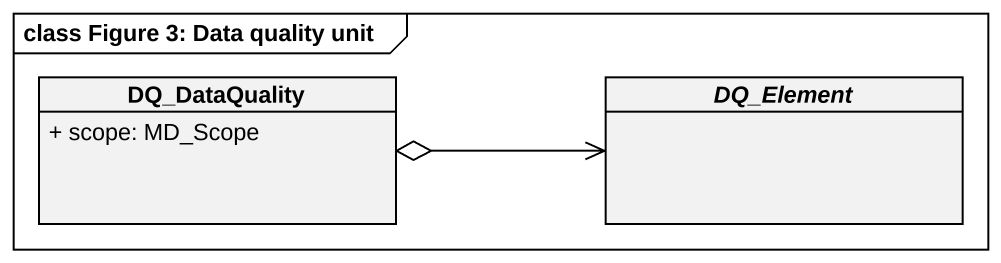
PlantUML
@startuml
mainframe class Figure 3: Data quality unit
hide circle
hide empty members
skinparam classAttributeIconSize 0
class DQ_DataQuality {
  + scope: MD_Scope
}
abstract class DQ_Element
DQ_Element <-left-o DQ_DataQuality
@enduml
